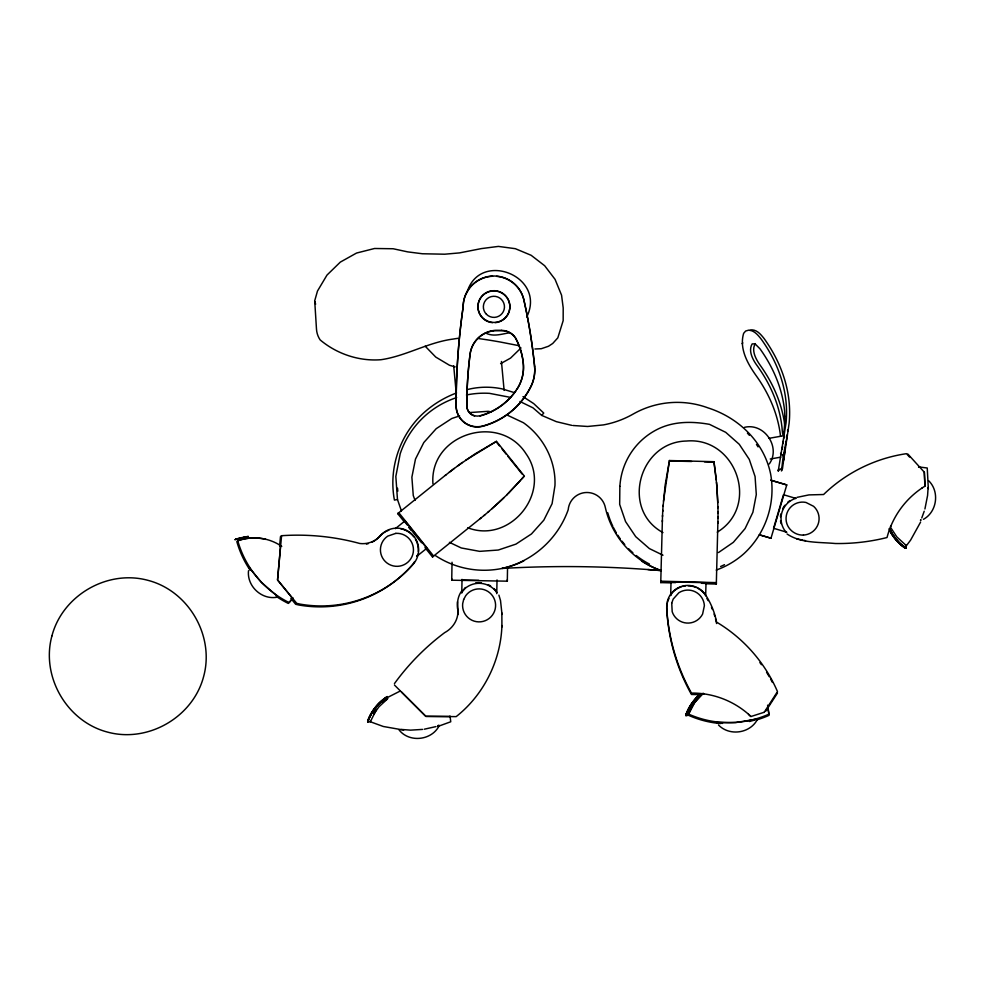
<?xml version="1.0" encoding="UTF-8"?>
<svg xmlns="http://www.w3.org/2000/svg" width="985" height="985" viewBox="0 0 985 985"><rect width="100%" height="100%" fill="white"/><g stroke="black" fill="none" stroke-linecap="round" stroke-linejoin="round"><path stroke-width="1.48" d="M718.003 518.085L718.016 511.683M928.116 487.526L927.587 495.467L924.927 508.986M507.546 567.495L507.312 581.175L451.733 580.202L452.029 562.238M928.326 488.634L927.242 467.998L918.549 466.89L919.719 467.21M461.768 593.105L462.027 579.365L462.027 580.03L478.759 580.313M496.76 593.672L497.019 579.943M717.905 523.244L718.003 516.756M780.551 436.318A206.825 148.279 8.3 0 0 756.098 375.581C747.553 363.527 739.095 348.567 743.638 333.336L745.645 331.034L748.748 330.135C754.412 330.492 758.167 335.257 761.393 339.394A206.825 148.279 8.3 0 1 786.067 422.836L778.224 471.236L778.852 470.091M671.265 582.874L660.75 582.603L662.511 515.303M705.802 583.773L716.317 584.056L717.905 521.841M701.455 583.292L706.023 583.403L706.023 582.714L671.031 581.839L670.662 595.58L672.127 592.835A21.177 21.165 0 0 1 681.3 586.851M705.654 595.79L706.023 582.738M662.339 521.755L662.388 520.314M457.963 611.229L457.877 614.578L457.877 613.15C457.286 621.424 451.918 628.775 444.678 632.629C425.495 646.973 408.492 664.21 394.443 683.602M662.511 516.596L662.757 510.242M662.757 511.461L663.09 505.182M432.944 483.881C429.177 434.028 499.518 412.136 526.002 453.728C552.942 491.601 510.452 544.323 467.764 527.763M647.908 569.552L661.304 570.623C633.293 560.76 611.796 536.517 605.344 507.534A18.789 18.789 0 0 0 568.21 509.701C557.879 539.017 532.565 561.598 502.215 568.37L501.968 568.468C550.578 565.636 599.36 565.993 647.908 569.552L661.12 570.537M787.397 435.124L783.272 455.932L781.462 470.953L782.484 468.651L785.328 447.547M783.715 438.793L783.949 435.69L769.002 438.325M663.09 506.327L665.146 485.112L669.443 460.537L713.99 461.706L716.366 480.04M279.642 545.764L280.479 536.616L281.575 535.705A236.905 236.819 50.2 0 1 359.833 543.498A23.751 23.739 50.2 0 0 380.592 535.557A21.695 21.695 50.2 0 1 411.201 533.488A21.695 21.695 50.2 0 1 413.281 564.11A122.349 122.312 50.2 0 1 300.056 604.113L296.756 603.362L277.536 579.931L280.59 545.653L279.642 546.453M281.575 535.705L277.536 579.931L292.717 598.585L291.769 599.385M663.484 501.217L669.197 462.224M501.919 625.549C500.811 660.615 483.77 694.893 456.166 716.624L425.852 716.415L394.443 685.031M905.806 545.481L905.597 548.177L905.88 545.493M889.664 528.699A48.437 48.425 -75 0 0 906.089 548.313L906.298 545.616L896.842 536.936L890.908 527.886M785.587 444.925L785.87 442.29M786.473 437.414L786.769 435.21M782.213 449.148L782.619 446.365M783.026 443.595L783.407 441.009M920.667 519.821L920.532 520.523L920.926 519.883M457.963 612.658L457.89 609.296L457.89 610.725C456.843 604.027 457.459 596.898 461.509 591.234M466.976 292.631C479.252 249.562 546.86 275.923 526.778 316.924M759.521 534.867L770.984 538.229L786.769 484.928L770.738 480.188M924.213 511.227L921.775 517.975M417.935 554.272L416.901 556.229M787.544 430.802L787.828 430.014L788.025 430.839M890.465 526.913L890.908 525.731M700.667 693.662A48.437 48.425 0 0 0 685.979 714.605L688.638 714.187L694.573 702.724L703.327 693.243A48.437 48.425 0 0 0 688.638 714.113L688.638 715.356A98.832 98.795 0 0 0 720.564 723.556M920.606 522.075L910.596 540.137L906.434 545.653L905.387 545.37M769.248 463.984C781.191 447.35 764.348 422.454 744.475 427.342M375.519 711.379L370.36 721.709L367.688 722.042M376.295 709.225L373.98 712.783M373.98 713.374L376.295 709.729M373.98 713.879L378.929 706.824L387.573 698.808L386.539 699.547M764.151 712.364L777.485 691.593A150.126 150.077 0 0 0 716.587 622.114A76.079 76.054 0 0 0 705.617 595.026A21.177 21.165 0 0 0 666.734 607.733A196.84 196.778 0 0 0 691.458 693.071A85.486 85.461 0 0 1 748.477 714.211L750.865 716.464M765.813 711.121L777.485 693.021M438.867 726.314C431.135 740.695 408.812 742.825 398.913 729.725M757.145 719.9C749.671 733.591 729.245 736.251 718.484 724.985M755.347 343.605C750.976 350.364 756.061 359.488 760.174 365.238A209.916 150.483 8.3 0 1 784.86 425.742M519.932 401.486L532.983 407.827L541.713 415.399L543.732 413.06L534.165 404.035M457.397 466.102L474.942 453.974L496.465 441.354L524.365 476.1L508.186 493.571M292.225 598.868L288.248 603.399A98.832 98.795 50.2 0 1 276.329 596.454M293.173 598.067L289.196 602.611A98.832 98.795 50.2 0 1 237.779 540.814L236.831 541.615A98.832 98.795 50.2 0 0 250.165 570.253M521.853 478.845L523.971 476.42M520.646 480.224L506.684 494.962M742.124 343.642L742.801 342.903M465.4 587.503L461.793 591.997L465.4 588.168A21.695 21.695 0 0 1 495.935 591.32L496.785 592.711L495.935 590.655A21.695 21.695 0 0 0 494.002 588.574M507.386 494.384L491.774 508.9M521.003 347.951L510.55 358.109L500.602 363.674M500.146 501.377L503.791 497.905M718.471 552.56L733.345 542.329L745.079 528.6L752.885 512.311L756.295 494.568L755.076 476.531L749.277 459.392L739.279 444.309L725.711 432.316L709.459 424.338C691.975 421.248 673.531 421.137 657.217 429.435A68.211 68.211 0 0 0 619.885 486.356M500.109 501.402L487.907 512.262M382.919 702.182L386.182 699.313M717.265 532.146C760.432 505.945 736.066 436.54 686.459 441.034C639.043 441.883 620.538 509.664 662.954 532.577M483.98 515.561L488.831 511.486M404.281 521.816L397.694 513.616L398.79 512.692L433.597 556.033L432.501 556.956L424.966 547.586M465.733 460.192L496.465 441.354M404.416 521.41L404.921 520.979L426.862 548.251L416.655 556.414M479.99 518.812L484.94 514.749M397.694 513.616L446.205 474.622M432.501 556.956L481 517.962M395.342 528.662L404.921 520.979M445.195 475.472L454.22 468.392M783.703 460.204L789.133 423.205A209.916 150.483 8.3 0 0 764.089 338.52C760.962 334.654 757.391 330.11 751.986 329.852L749.917 330.455M386.539 698.611L387.573 697.786L385.049 699.732M923.462 519.317C937.129 511.831 939.85 491.416 928.559 480.643M449.222 472.283L462.396 462.408M385.96 697.479L387.376 696.543L385.825 697.552A48.437 48.425 0 0 0 367.688 721.02L367.688 721.106A48.437 48.425 0 0 1 385.825 697.552M385.825 698.5L387.376 697.577L385.825 698.587A48.437 48.425 0 0 0 367.688 722.128M388.496 696.986L400.008 691.15M922.108 487.895L924.989 486.196L924.386 472.283L907.85 454.048M781.413 468.651L778.088 470.079M437.796 726.043L439.248 725.391L437.796 725.686L438.399 725.526M756.074 719.629L757.527 718.976L735.721 722.547L716.551 722.473L717.265 722.682M459.589 415.916L451.795 418.49L436.195 428.697L423.809 442.536L415.485 459.072L411.878 477.183L413.269 495.59L415.067 500.38M437.796 726.487L450.748 721.771L450.034 716.058M235.698 539.078L248.306 536.32M235.304 539.411L242.224 537.502M234.91 539.743L243.233 537.514M764.151 712.278L750.865 716.551L748.477 714.297M794.969 498.201L795.621 498.373A21.177 21.165 -75 0 0 784.454 530.065L786.141 532.023L785.488 531.851M796.939 497.376L808.931 494.901L823.595 494.519C846.066 472.677 875.468 458.185 906.471 453.679L909.574 457.089M436.023 726.585L424.301 729.208M754.301 720.17L749.376 721.512M749.376 720.725L750.25 720.528M456.658 397.583A88.539 88.539 0 0 0 400.206 453.74L395.835 476.432L397.472 499.481L394.419 500.109C388.472 468.392 399.614 434.976 423.39 413.158A103.117 103.117 0 0 1 456.584 392.929M395.822 533.365L387.733 536.123A16.511 16.499 0 0 0 387.204 563.161A16.511 16.499 0 0 0 412.801 554.42A16.511 16.499 0 0 0 395.822 533.365M770.233 459.01L780.785 457.151M685.979 715.122L688.638 714.704L685.979 715.122A48.437 48.425 0 0 1 700.667 694.179M691.101 705.445A48.437 48.425 0 0 0 685.979 715.713L688.638 715.208M508.802 332.918C500.971 334.174 493.177 337.03 485.494 332.942M243.627 537.194L247.912 536.64M422.577 729.405L410.548 730.144L401.055 729.429M277.154 597.181C261.838 600.185 246.743 586.186 248.516 570.709M469.525 412.567L488.203 411.311L491.441 411.939M449.911 716.489L425.852 716.329L401.461 691.95M669.443 460.98L691.593 461.485M675.599 582.627L671.031 582.517L671.031 581.839M704.472 461.854L713.99 462.174L716.957 486.467L717.954 507.792M722.534 723.409L719.333 723.015M534.929 348.986L541.282 348.715L548.485 346.264L552.72 343.482L557.818 337.843L563.161 320.667L563.198 307.874L561.561 295.18L555.06 279.346L544.68 265.741L531.137 255.287L515.352 248.688L498.398 246.41L481.419 248.589L459.539 252.899L444.727 254.204L422.442 253.761L407.679 251.877L393.15 248.749L374.559 248.491L356.545 253.047L340.317 262.108L326.995 275.074L317.478 291.043L314.707 300.807L316.493 329.249C316.727 333.029 318.007 336.747 320.137 339.899C336.858 353.96 359.106 361.421 380.936 359.722C405.906 356.102 428.216 342.214 453.457 339.025A77.643 66.352 25.3 0 1 457.988 338.335M703.856 693.969L700.618 693.785M403.665 730.07L383.313 726.487L370.36 721.771L370.36 720.601M506.512 414.771L523.441 422.737C543.461 436.921 556.033 460.869 554.961 485.58L552.092 503.667L543.831 520.154L531.469 533.944L515.931 544.126L498.262 550.036L479.646 551.354L461.288 547.968L449.406 542.341M572.913 425.495L587.639 426.468L603.46 424.904A94.917 94.917 0 0 0 633.207 414.032A88.896 88.896 0 0 1 708.092 407.913C738.504 417.64 763.904 441.846 770.566 473.699C776.032 502.879 765.788 533.624 743.909 553.693A84.328 84.328 0 0 1 716.206 570.069M478.562 338.544L487.39 339.85A675.328 531.26 -33.8 0 1 500.602 342.078L518.122 345.513M787.04 533.981C800.953 543.388 819.163 542.009 835.243 543.511C852.665 543.794 870.124 541.775 887.029 537.527A85.486 85.461 -75 0 1 922.194 487.92M796.816 538.943L802.676 540.063M510.895 397.472L489.496 393.347A88.539 88.539 0 0 0 466.447 394.985M571.78 425.372L556.328 421.654L541.713 415.399M265.753 539.398C260.188 537.613 245.191 537.145 237.73 540.863A48.437 48.425 50.2 0 1 281.747 546.367M786.769 484.928L770.972 480.298M889.689 528.76L889.615 528.736A48.437 48.425 -75 0 0 906.015 548.288M804.142 540.346L805.521 540.716M455.144 366.876L449.529 365.287L435.752 357.075L425.188 346.203M759.324 534.769L770.984 538.229M796.003 498.447L783.481 494.704L773.57 528.268L786.843 532.245M514.367 392.609L501.993 388.853A76.941 76.941 0 0 0 467.247 389.592M277.241 596.504L278.102 596.885L261.419 582.406L249.217 567.619L250.572 570.106M662.991 555.208L649.386 548.583L635.719 536.665L625.573 521.607L619.676 504.406L619.848 486.356M522.986 396.635L533.525 403.481M780.539 453.297L783.272 455.932M290.858 598.412L295.66 604.273L298.96 605.024A122.349 122.312 50.2 0 0 412.186 565.021A21.695 21.695 50.2 0 0 414.648 561.548M496.058 441.686L499.457 445.848M502.067 449.074L506.216 454.208M507.989 456.412L517.162 467.85M405.364 522.592L407.273 524.968M409.181 527.332L421.58 542.76M408.984 527.664L410.856 530.016M518.048 468.971L522.075 474.019M397.472 499.481L401.449 510.993M314.744 301.459L315.631 304.193M498.902 595.1L500.515 600.53L501.858 613.002L501.919 626.977M767.611 705.174L769.026 714.113A98.832 98.795 0 0 1 688.638 714.113M767.844 707.907L769.026 715.356A98.832 98.795 0 0 1 756.074 720.072M501.439 361.483L504.123 390.417M453.703 365.878L456.24 393.274M716.514 482.293L717.819 502.67M924.287 472.258L924.903 486.171M457.508 601.724L457.668 608.816M717.954 506.622L718.016 512.939M767.844 706.639L767.844 707.883M716.317 584.056L716.317 582.627L660.75 581.175L660.75 582.603M713.99 461.706L713.99 462.334M669.443 460.537L669.443 461.165M507.312 579.746L507.312 581.175M501.858 613.002L501.858 614.431M451.733 578.774L451.733 580.202M517.014 389.247A40.028 39.831 0 0 0 523.318 363.736A67.657 67.325 0 0 0 515.45 338.015A16.536 16.462 0 0 0 501.673 330.652L495.898 330.652A18.666 18.58 0 0 0 493.337 330.825M492.586 276.243A30.744 30.597 0 0 0 463.172 306.84A707.328 703.943 0 0 0 456.129 405.943A21.128 21.03 0 0 0 482.724 426.271A75.008 74.651 0 0 0 520.893 401.966A78.197 77.827 0 0 0 530.767 386.957A37.849 37.676 0 0 0 534.584 366.408A550.184 547.549 0 0 0 523.601 298.911A30.744 30.597 0 0 0 496.588 276.329M474.548 416.002A10.466 10.416 0 0 1 466.804 405.943A411.127 409.157 0 0 1 470.091 354.292A27.272 27.149 0 0 1 493.337 330.825M516.288 390.319A64.025 63.717 0 0 1 490.924 411.976M489.742 412.53A64.025 63.717 0 0 1 479.966 416.015M492.525 322.661A15.957 15.883 0 0 1 480.323 298.492A15.957 15.883 0 0 1 507.497 298.492A15.957 15.883 0 0 1 495.295 322.661M523.823 560.908A88.539 88.539 0 0 1 435.444 555.614M475.656 582.923A21.695 21.695 0 0 1 481.32 582.763M488.129 584.622A21.695 21.695 0 0 1 490.641 585.976M781.043 523.577A21.177 21.165 -75 0 1 780.526 520.843M780.44 516.706A21.177 21.165 -75 0 1 780.834 513.961M782.669 508.74A21.177 21.165 -75 0 1 784.91 505.243M787.766 502.252A21.177 21.165 -75 0 1 789.982 500.589M724.492 564.676A82.875 82.875 0 0 1 720.601 566.498M649.521 564.11A82.875 82.875 0 0 1 636.212 555.528M632.862 552.745A82.875 82.875 0 0 1 628.639 548.756M624.749 544.533A82.875 82.875 0 0 1 622.003 541.171M620.267 538.844A82.875 82.875 0 0 1 617.804 535.224M616.278 532.75A82.875 82.875 0 0 1 613.507 527.677M612.867 526.384A82.875 82.875 0 0 1 607.745 512.779M747.43 433.178A82.875 82.875 0 0 1 749.388 435.296M756.468 444.444A82.875 82.875 0 0 1 758.044 446.894M400.833 528.785A21.695 21.695 50.2 0 1 413.835 536.837M415.411 539.189A21.695 21.695 50.2 0 1 416.667 541.738M417.172 543.067A21.695 21.695 50.2 0 1 418.293 551.452M682.63 586.457A21.177 21.165 0 0 1 685.363 585.952M688.121 585.804A21.177 21.165 0 0 1 696.21 587.503M697.466 588.094A21.177 21.165 0 0 1 705.617 595.408M397.817 491.158A83.393 83.393 0 0 1 397.521 488.191M889.295 529.733A48.437 48.425 -75 0 0 905.104 548.054L905.03 548.029A48.437 48.425 -75 0 1 890.563 532.257M889.172 528.563A48.437 48.425 -75 0 0 905.597 548.177A48.437 48.425 -75 0 1 889.714 529.844M784.245 453.285A209.916 150.483 8.3 0 1 783.838 459.392M667.165 603.645A21.177 21.165 0 0 0 666.734 609.161A196.84 196.778 0 0 0 691.458 694.499A85.486 85.461 0 0 1 700.15 694.868M667.498 602.315A21.177 21.165 0 0 1 669 598.437M706.922 598.523A76.079 76.054 0 0 1 708.166 600.641M711.466 607.203A76.079 76.054 0 0 1 712.414 609.469M714.1 614.061A76.079 76.054 0 0 1 714.839 616.401M715.492 618.765A76.079 76.054 0 0 1 716.587 623.542M759.903 662.597A150.126 150.077 0 0 1 761.442 664.703M766.552 672.262A150.126 150.077 0 0 1 769.26 676.732M770.553 678.985A150.126 150.077 0 0 1 772.425 682.433M685.979 714.691A48.437 48.425 0 0 1 700.667 693.748M685.979 715.627A48.437 48.425 0 0 1 691.101 705.358M685.979 715.196A48.437 48.425 0 0 1 691.913 703.746M694.548 700.323A48.437 48.425 0 0 1 700.667 694.253M388.816 530.213A21.695 21.695 50.2 0 0 379.496 536.468A23.751 23.739 50.2 0 1 371.874 542.255M368.279 543.634A23.751 23.739 50.2 0 1 366.408 544.102M661.304 570.623A84.328 84.328 0 0 1 641.506 560.994M784.836 416.335C785.279 418.822 783.297 446.808 782.09 428.389A206.825 148.279 8.3 0 0 757.477 366.125C753.033 360.214 747.874 350.931 752.195 343.888L755.101 343.888L760.014 348.85A206.825 148.279 8.3 0 1 784.626 411.114L784.836 416.335M671.733 603.177L672.189 611.71A16.511 16.499 0 0 0 702.613 614.049L704.374 605.689A16.511 16.499 0 0 0 678.862 592.761L673.161 599.114L671.733 603.177M51.922 635.904C40.791 676.424 66.783 721.451 107.451 732.077C147.984 743.207 192.998 717.215 203.624 676.547C214.755 636.027 188.763 591 148.095 580.374C107.574 569.244 62.547 595.236 51.922 635.904M463.664 599.496L462.667 603.682A16.511 16.499 0 0 0 483.118 621.387A16.511 16.499 0 0 0 492.759 596.134A16.511 16.499 0 0 0 465.72 595.703L463.664 599.496M387.573 698.303L386.539 699.116L387.573 698.303M387.376 697.06L385.825 698.07A48.437 48.425 0 0 0 367.688 721.611L367.688 721.537A48.437 48.425 0 0 1 385.825 697.983L387.376 697.06M501.673 330.381L495.898 330.381A18.666 18.58 0 0 0 493.337 330.554A27.272 27.149 0 0 0 470.091 354.021A411.127 409.157 0 0 0 466.791 405.672A10.466 10.416 0 0 0 479.966 415.744A64.025 63.717 0 0 0 517.014 388.976A40.028 39.831 0 0 0 523.318 363.465A67.657 67.325 0 0 0 515.45 337.756A16.536 16.462 0 0 0 501.673 330.381M803.452 535.077C796.163 535.434 789.17 530.644 786.867 523.725A16.511 16.499 0 0 1 805.964 502.448L813.585 506.302A16.511 16.499 0 0 1 803.452 535.077M534.584 366.137A550.184 547.549 0 0 0 523.601 298.64A30.744 30.597 0 0 0 463.172 306.569A707.328 703.943 0 0 0 456.129 405.672A21.128 21.03 0 0 0 482.724 426.012A75.008 74.651 0 0 0 520.893 401.695A78.197 77.827 0 0 0 530.767 386.686A37.849 37.676 0 0 0 534.584 366.137M485.937 320.322A15.957 15.883 0 0 0 509.873 306.569A15.957 15.883 0 0 0 485.937 292.804A15.957 15.883 0 0 0 485.937 320.322M486.442 314.301A10.564 10.564 0 0 0 504.111 309.573A10.564 10.564 0 0 0 491.183 296.633A10.564 10.564 0 0 0 486.442 314.301"/></g></svg>
